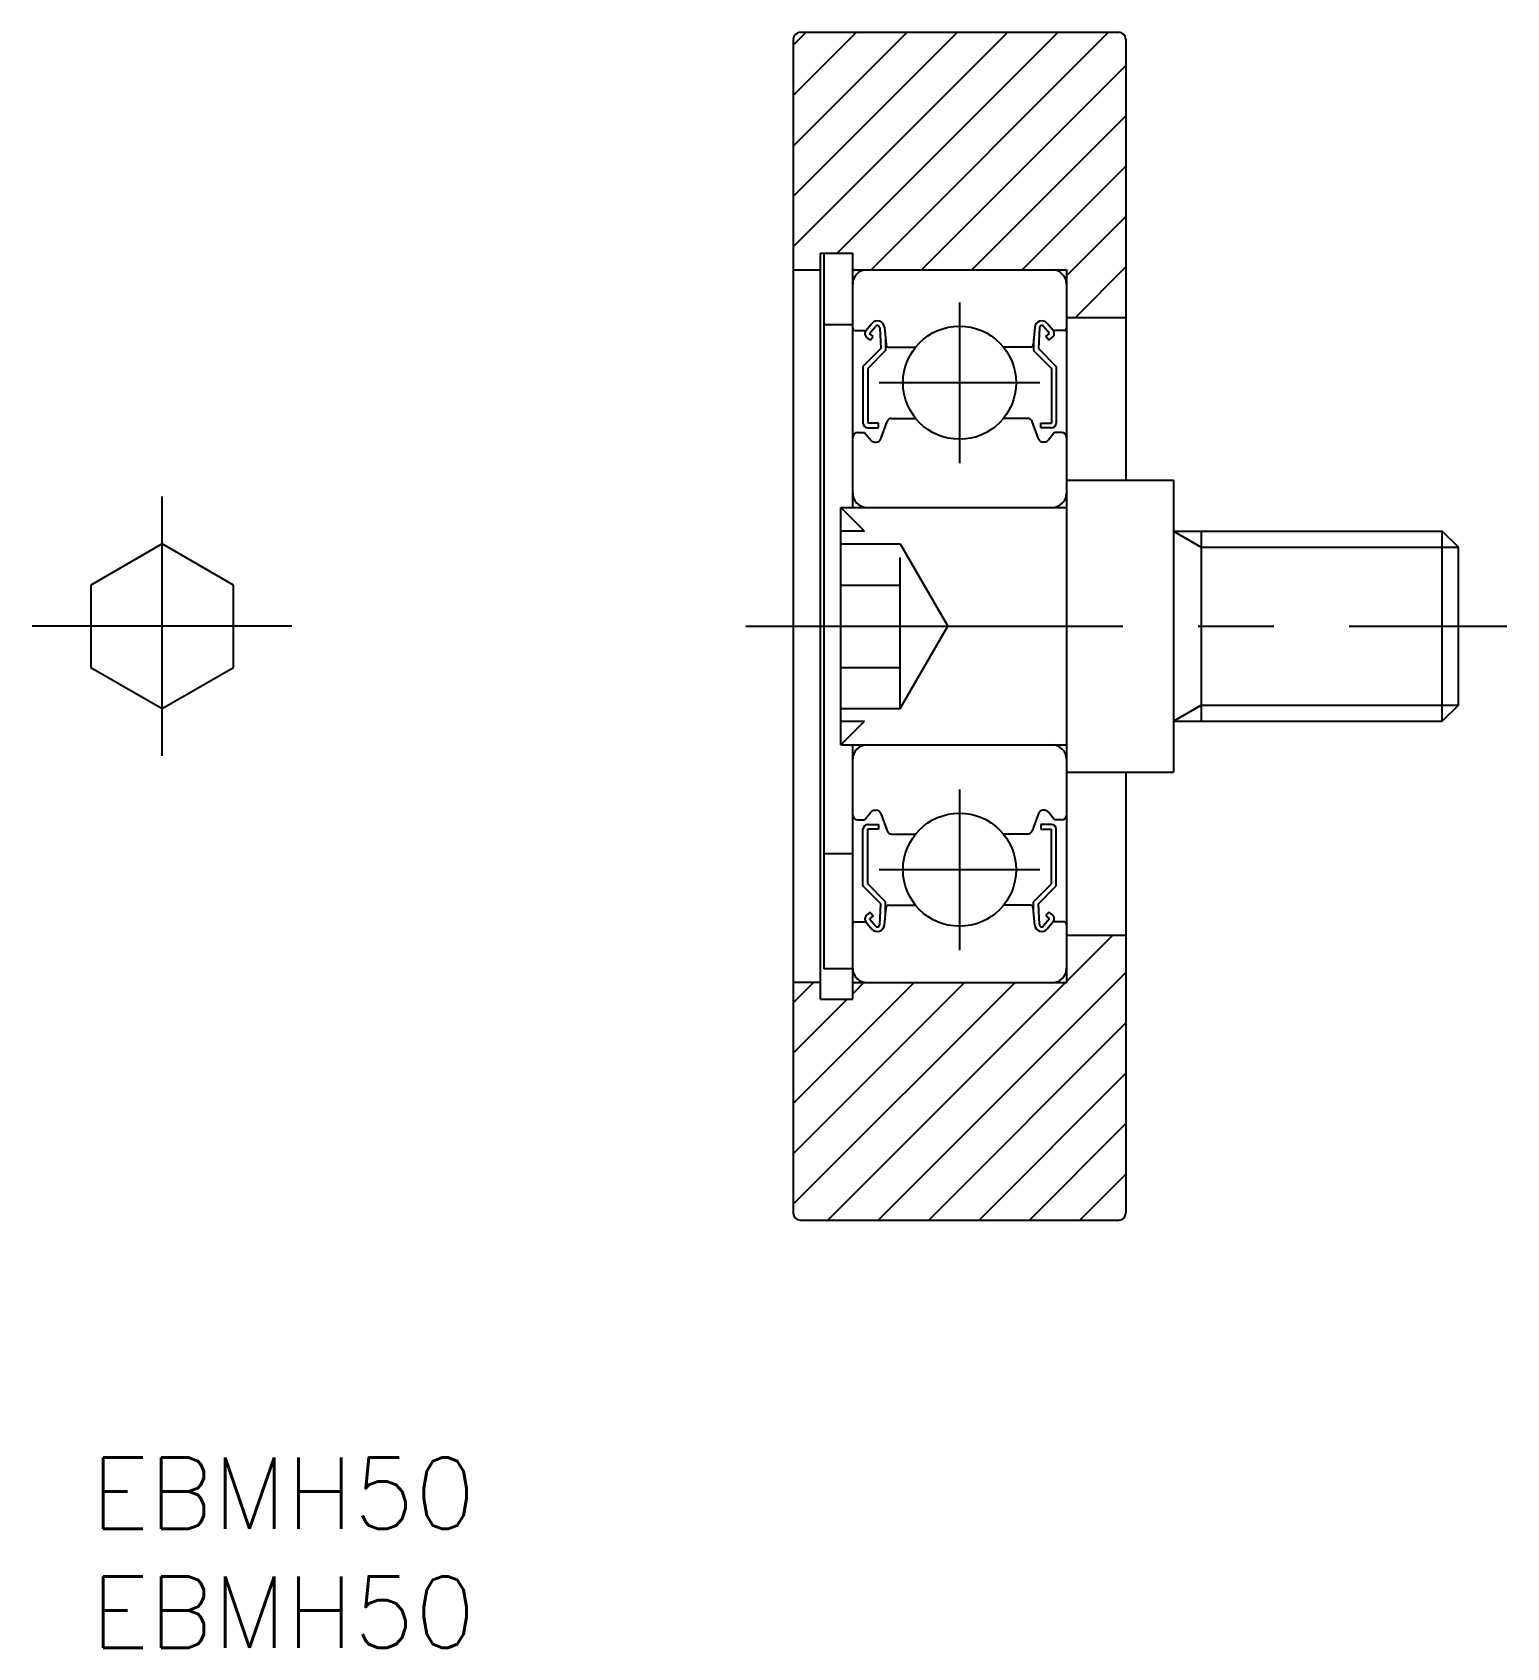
# Model space of a CAD drawing. Extents: x -2.5 to 59.6, y -8 to 60.
import ezdxf

# ---------------------------------------------------------------- set-up
doc = ezdxf.new("R2010")
doc.units = 0
doc.header["$LTSCALE"] = 0.5
doc.linetypes.add('CENTER', pattern=[50.8, 31.75, -6.35, 6.35, -6.35])
doc.linetypes.add('DASHED', pattern=[19.05, 12.7, -6.35])
for name, color, linetype in [('MSM_CENTER', 1, 'CENTER'), ('MSM_CONTINUOUS', 7, 'CONTINUOUS'), ('MSM_DASHED', 4, 'DASHED'), ('MSM_NARROW', 5, 'CONTINUOUS'), ('MSM_PART_NUMBER', 7, 'CONTINUOUS')]:
    doc.layers.add(name, color=color, linetype=linetype)
doc.styles.get("Standard").update_dxf_attribs({"font": 'txt.shx', "height": 3, "bigfont": 'bigfont.shx'})

# ---------------------------------------------------------------- blocks, each defined once
blk = doc.blocks.new('*U10')
at = {"layer": 'MSM_PART_NUMBER'}
blk.add_text('EBMH50', height=3, dxfattribs=at).set_placement((0, -3))
blk = doc.blocks.new('*U11')
at = {"layer": 'MSM_PART_NUMBER'}
blk.add_text('EBMH50', height=3, dxfattribs=at).set_placement((0, -8))

msp = doc.modelspace()

# ---------------------------------------------------------------- linework, layer by layer
at = {"layer": 'MSM_CENTER'}
for p, q in [((36.576, 48.631), (36.576, 41.869)), ((39.957, 45.25), (33.195, 45.25)), ((3, 29.536), (3, 40.464)), ((8.464, 35), (-2.464, 35)), ((27.576, 35), (59.611, 35)), ((36.576, 28.131), (36.576, 21.369)), ((39.957, 24.75), (33.195, 24.75))]:
    msp.add_line(p, q, dxfattribs=at)
at = {"layer": 'MSM_CONTINUOUS'}
for p, q in [((29.876, 60), (43.276, 60)), ((29.576, 59.7), (29.576, 10.3)), ((43.576, 59.7), (43.576, 41.149)), ((30.726, 50.7), (32.076, 50.7)), ((30.726, 19.3), (30.726, 50.7)), ((30.876, 20.58), (30.876, 50.7)), ((32.076, 40), (32.076, 50.7)), ((29.576, 50), (30.726, 50)), ((32.076, 50), (41.076, 50)), ((41.076, 50), (41.076, 20)), ((30.876, 47.7), (32.076, 47.7)), ((32.636, 47.45), (32.886, 47.747)), ((32.789, 47.321), (33.04, 47.619)), ((40.363, 47.321), (40.113, 47.619)), ((40.516, 47.45), (40.267, 47.747)), ((41.076, 48), (43.576, 48)), ((32.176, 47.45), (32.636, 47.45)), ((32.814, 47.04), (32.661, 47.168)), ((32.942, 47.193), (32.789, 47.321)), ((32.814, 47.04), (32.942, 47.193)), ((33.216, 47.56), (33.259, 46.683)), ((33.415, 47.581), (33.479, 46.841)), ((33.459, 47.07), (33.459, 46.6)), ((39.738, 47.581), (39.673, 46.841)), ((39.693, 47.07), (39.693, 46.6)), ((39.936, 47.56), (39.893, 46.683)), ((40.21, 47.193), (40.363, 47.321)), ((40.338, 47.04), (40.21, 47.193)), ((40.338, 47.04), (40.491, 47.168)), ((40.976, 47.45), (40.516, 47.45)), ((33.259, 46.683), (32.509, 45.933)), ((33.459, 46.6), (32.709, 45.85)), ((33.579, 46.75), (34.727, 46.75)), ((39.574, 46.75), (38.426, 46.75)), ((39.693, 46.6), (40.443, 45.85)), ((39.893, 46.683), (40.643, 45.933)), ((32.509, 45.933), (32.509, 43.55)), ((32.709, 45.85), (32.709, 43.55)), ((40.443, 45.85), (40.443, 43.55)), ((40.643, 45.933), (40.643, 43.55)), ((33.159, 43.55), (32.709, 43.55)), ((33.159, 43.35), (33.159, 43.55)), ((33.258, 42.882), (33.526, 43.618)), ((33.714, 43.75), (34.727, 43.75)), ((39.438, 43.75), (38.426, 43.75)), ((39.894, 42.882), (39.626, 43.618)), ((39.993, 43.35), (39.993, 43.55)), ((39.993, 43.55), (40.443, 43.55)), ((32.276, 43.15), (32.576, 43.15)), ((32.576, 43.15), (32.852, 42.821)), ((32.709, 43.35), (33.159, 43.35)), ((40.443, 43.35), (39.993, 43.35)), ((40.576, 43.15), (40.301, 42.821)), ((40.876, 43.15), (40.576, 43.15)), ((33.005, 42.75), (33.07, 42.75)), ((40.147, 42.75), (40.082, 42.75)), ((41.076, 41.149), (45.576, 41.149)), ((45.576, 41.149), (45.576, 28.851)), ((31.576, 40), (41.076, 40)), ((31.576, 30), (31.576, 40)), ((45.576, 39), (56.9, 39)), ((46.748, 39), (46.748, 31)), ((56.9, 31), (56.9, 39)), ((57.576, 38.323), (56.9, 39)), ((3, 38.464), (0, 36.732)), ((6, 36.732), (3, 38.464)), ((57.576, 31.676), (57.576, 38.323)), ((0, 36.732), (0, 33.268)), ((6, 33.268), (6, 36.732)), ((0, 33.268), (3, 31.536)), ((3, 31.536), (6, 33.268)), ((57.576, 31.676), (56.9, 31)), ((45.576, 31), (56.9, 31)), ((31.576, 30), (41.076, 30)), ((32.076, 19.3), (32.076, 30)), ((41.076, 28.851), (45.576, 28.851)), ((43.576, 28.851), (43.576, 10.3)), ((33.005, 27.25), (33.07, 27.25)), ((40.147, 27.25), (40.082, 27.25)), ((32.276, 26.85), (32.576, 26.85)), ((32.576, 26.85), (32.852, 27.179)), ((32.709, 26.65), (33.159, 26.65)), ((33.159, 26.65), (33.159, 26.45)), ((33.258, 27.118), (33.526, 26.382)), ((39.894, 27.118), (39.626, 26.382)), ((39.993, 26.65), (39.993, 26.45)), ((40.443, 26.65), (39.993, 26.65)), ((40.576, 26.85), (40.301, 27.179)), ((40.876, 26.85), (40.576, 26.85)), ((32.509, 24.067), (32.509, 26.45)), ((33.159, 26.45), (32.709, 26.45)), ((32.709, 24.15), (32.709, 26.45)), ((33.714, 26.25), (34.727, 26.25)), ((39.438, 26.25), (38.426, 26.25)), ((39.993, 26.45), (40.443, 26.45)), ((40.443, 24.15), (40.443, 26.45)), ((40.643, 24.067), (40.643, 26.45)), ((32.076, 25.424), (30.876, 25.424)), ((33.259, 23.317), (32.509, 24.067)), ((33.459, 23.4), (32.709, 24.15)), ((39.693, 23.4), (40.443, 24.15)), ((39.893, 23.317), (40.643, 24.067)), ((33.216, 22.44), (33.259, 23.317)), ((33.415, 22.419), (33.479, 23.159)), ((33.459, 22.93), (33.459, 23.4)), ((33.579, 23.25), (34.727, 23.25)), ((39.574, 23.25), (38.426, 23.25)), ((39.738, 22.419), (39.673, 23.159)), ((39.693, 22.93), (39.693, 23.4)), ((39.936, 22.44), (39.893, 23.317)), ((32.176, 22.55), (32.636, 22.55)), ((32.636, 22.55), (32.886, 22.253)), ((32.814, 22.96), (32.661, 22.832)), ((32.942, 22.807), (32.789, 22.679)), ((32.789, 22.679), (33.04, 22.381)), ((32.814, 22.96), (32.942, 22.807)), ((40.363, 22.679), (40.113, 22.381)), ((40.338, 22.96), (40.21, 22.807)), ((40.21, 22.807), (40.363, 22.679)), ((40.516, 22.55), (40.267, 22.253)), ((40.338, 22.96), (40.491, 22.832)), ((40.976, 22.55), (40.516, 22.55)), ((41.076, 22), (43.576, 22)), ((32.076, 20.58), (30.876, 20.58)), ((30.726, 20), (29.576, 20)), ((32.076, 20), (41.076, 20)), ((30.726, 19.3), (32.076, 19.3)), ((29.876, 10), (43.276, 10))]:
    msp.add_line(p, q, dxfattribs=at)
for centre in [(36.576, 45.25), (36.576, 24.75)]:
    msp.add_circle(centre, 2.381, dxfattribs=at)
for centre, radius, start, end in [((29.876, 59.7), 0.3, 90, 180), ((43.276, 59.7), 0.3, 0, 90), ((32.676, 49.4), 0.6, 90, 180), ((40.476, 49.4), 0.6, 0, 90), ((33.116, 47.555), 0.3, 4.99676, 140.00293), ((33.116, 47.555), 0.1, 2.81982, 140.00215), ((40.037, 47.555), 0.3, 39.99707, 175.00324), ((40.036, 47.555), 0.1, 39.99785, 177.18018), ((32.176, 47.55), 0.1, 180, 270), ((32.789, 47.321), 0.2, 140.00293, 230.08703), ((40.363, 47.321), 0.2, 309.91297, 39.99707), ((40.976, 47.55), 0.1, 270, 0), ((33.579, 46.85), 0.1, 184.99676, 269.9995), ((39.574, 46.85), 0.1, 270.0005, 355.00324), ((32.709, 43.55), 0.2, 180, 270), ((33.714, 43.55), 0.2, 90, 159.99139), ((39.438, 43.55), 0.2, 20.00861, 90), ((40.443, 43.55), 0.2, 270, 0), ((32.276, 42.95), 0.2, 90, 180), ((33.07, 42.95), 0.2, 270, 339.99139), ((40.082, 42.95), 0.2, 200.00861, 270), ((40.876, 42.95), 0.2, 0, 90), ((33.005, 42.95), 0.2, 219.99503, 270), ((40.147, 42.95), 0.2, 270, 320.00497), ((32.676, 40.6), 0.6, 180, 270), ((40.476, 40.6), 0.6, 270, 0), ((32.676, 29.4), 0.6, 90, 180), ((40.476, 29.4), 0.6, 0, 90), ((33.005, 27.05), 0.2, 90, 140.00497), ((33.07, 27.05), 0.2, 20.00861, 90), ((40.082, 27.05), 0.2, 90, 159.99139), ((40.147, 27.05), 0.2, 39.99503, 90), ((32.276, 27.05), 0.2, 180, 270), ((32.709, 26.45), 0.2, 90, 180), ((40.443, 26.45), 0.2, 0, 90), ((40.876, 27.05), 0.2, 270, 0), ((33.714, 26.45), 0.2, 200.00861, 270), ((39.438, 26.45), 0.2, 270, 339.99139), ((33.579, 23.15), 0.1, 90.0005, 175.00324), ((39.574, 23.15), 0.1, 4.99676, 89.9995), ((32.176, 22.45), 0.1, 90, 180), ((32.789, 22.679), 0.2, 129.91297, 219.99707), ((33.116, 22.445), 0.1, 219.99785, 357.18018), ((40.036, 22.445), 0.1, 182.81982, 320.00215), ((40.363, 22.679), 0.2, 320.00293, 50.08703), ((40.976, 22.45), 0.1, 0, 90), ((33.116, 22.445), 0.3, 219.99707, 355.00324), ((40.037, 22.445), 0.3, 184.99676, 320.00293), ((32.676, 20.6), 0.6, 180, 270), ((40.476, 20.6), 0.6, 270, 0), ((29.876, 10.3), 0.3, 180, 270), ((43.276, 10.3), 0.3, 270, 0)]:
    msp.add_arc(centre, radius, start, end, dxfattribs=at)
at = {"layer": 'MSM_DASHED'}
for p, q in [((32.576, 39), (31.576, 40)), ((32.576, 39), (31.576, 39)), ((31.576, 38.464), (34.076, 38.464)), ((34.076, 38.464), (36.076, 35)), ((34.076, 31.536), (34.076, 38.464)), ((31.576, 36.732), (34.076, 36.732)), ((34.076, 31.536), (36.076, 35)), ((31.576, 33.268), (34.076, 33.268)), ((31.576, 31.536), (34.076, 31.536)), ((31.576, 31), (32.576, 31)), ((31.576, 30), (32.576, 31))]:
    msp.add_line(p, q, dxfattribs=at)
at = {"layer": 'MSM_NARROW'}
for p, q in [((29.576, 53.092), (36.484, 60)), ((29.576, 50.971), (38.606, 60)), ((29.576, 55.213), (34.363, 60)), ((29.576, 57.335), (32.242, 60)), ((29.576, 59.456), (30.12, 60)), ((31.427, 50.7), (40.727, 60)), ((32.848, 50), (42.848, 60)), ((34.97, 50), (43.576, 58.607)), ((37.091, 50), (43.576, 56.485)), ((39.212, 50), (43.576, 54.364)), ((41.076, 49.743), (43.576, 52.243)), ((41.455, 48), (43.576, 50.121)), ((45.576, 39), (46.748, 38.323)), ((46.748, 38.323), (57.576, 38.323)), ((45.576, 31), (46.748, 31.676)), ((46.748, 31.676), (57.576, 31.676)), ((41.076, 20.044), (43.032, 22)), ((33.153, 10), (43.576, 20.423)), ((29.576, 19.151), (30.425, 20)), ((29.576, 14.908), (34.668, 20)), ((29.576, 12.787), (36.789, 20)), ((29.576, 10.665), (38.911, 20)), ((31.032, 10), (41.032, 20)), ((32.076, 19.529), (32.558, 20.012)), ((29.576, 17.029), (31.847, 19.3)), ((35.275, 10), (43.576, 18.302)), ((37.396, 10), (43.576, 16.18)), ((39.517, 10), (43.576, 14.059)), ((41.639, 10), (43.576, 11.938))]:
    msp.add_line(p, q, dxfattribs=at)

# ---------------------------------------------------------------- block references
at = {"layer": 'MSM_CONTINUOUS'}
for name in ['*U10', '*U11']:
    msp.add_blockref(name, (0, 0), dxfattribs=at)

doc.saveas('drawing.dxf')
